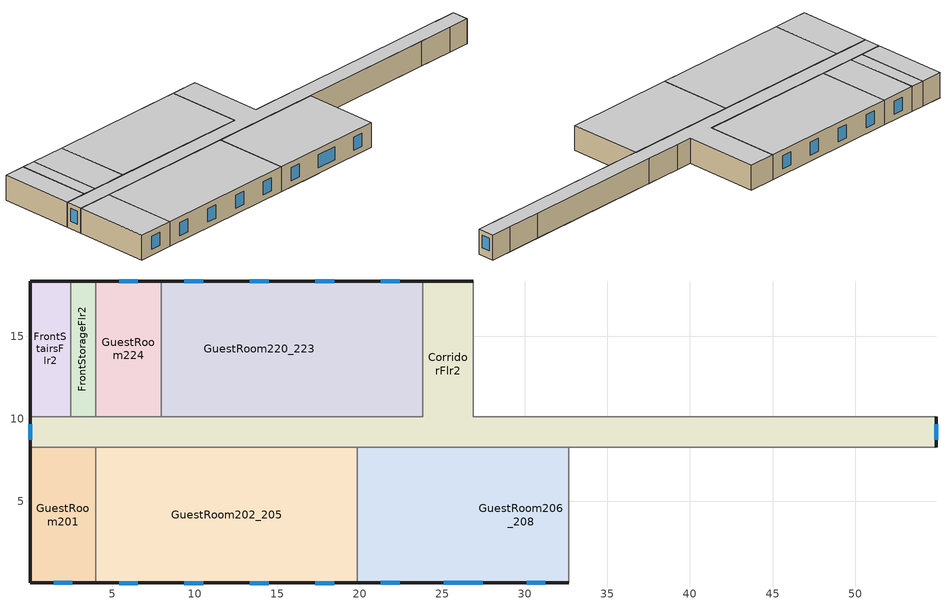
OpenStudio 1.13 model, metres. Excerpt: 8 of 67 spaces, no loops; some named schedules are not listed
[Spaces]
CorridorFlr2
 floor to CorridorFlr1: 26.87,18.34 26.87,10.11 54.91,10.11 54.91,8.28 0.05,8.28 0.05,10.11 23.82,10.11 23.82,18.34 z3.35
 wall outside: 0.05,10.11 0.05,8.28 / 54.91,8.28 54.91,10.11 / 26.87,18.34 23.82,18.34 z3.35:6.1
 wall to GuestRoom201: 0.05,8.28 4.01,8.28 z3.35:6.1
 wall to GuestRoom213: 48.51,8.28 52.47,8.28 z3.35:6.1
 wall to GuestRoom219: 32.66,10.11 28.7,10.11 z3.35:6.1
 wall to GuestRoom209_212: 32.66,8.28 48.51,8.28 z3.35:6.1
 wall to FrontStorageFlr2: 4.01,10.11 2.49,10.11 z3.35:6.1
 wall to RearStairsFlr2: 54.91,10.11 52.47,10.11 z3.35:6.1
 wall to ElevatorCoreFlr2: 28.7,10.11 26.87,10.11 26.87,18.34 z3.35:6.1
 wall to GuestRoom215_218: 48.51,10.11 32.66,10.11 z3.35:6.1
 wall to RearStorageFlr2: 52.47,8.28 54.91,8.28 z3.35:6.1
 wall to FrontStairsFlr2: 2.49,10.11 0.05,10.11 z3.35:6.1
 wall to GuestRoom206_208: 19.86,8.28 32.66,8.28 z3.35:6.1
 wall to GuestRoom220_223: 23.82,18.34 23.82,10.11 7.97,10.11 z3.35:6.1
 wall to GuestRoom202_205: 4.01,8.28 19.86,8.28 z3.35:6.1
 wall to GuestRoom224: 7.97,10.11 4.01,10.11 z3.35:6.1
 wall to GuestRoom214: 52.47,10.11 48.51,10.11 z3.35:6.1
 window: 0.05,9.66 0.05,8.73 / 54.91,8.73 54.91,9.66 z4.19:5.61
 ceiling to CorridorFlr3: 54.91,8.28 54.91,10.11 26.87,10.11 26.87,18.34 23.82,18.34 23.82,10.11 0.05,10.11 0.05,8.28 z6.1
GuestRoom201
 floor to FrontLoungeFlr1: 4.01,8.28 4.01,0.05 0.05,0.05 0.05,8.28 z3.35
 wall outside: 0.05,8.28 0.05,0.05 4.01,0.05 z3.35:6.1
 wall to GuestRoom202_205: 4.01,0.05 4.01,8.28 z3.35:6.1
 window: 1.46,0.05 2.6,0.05 z4:5.45
 ceiling to GuestRoom301: 4.01,0.05 4.01,8.28 0.05,8.28 0.05,0.05 z6.1
GuestRoom220_223
 floor to FrontOfficeFlr1: 19.86,18.34 19.86,10.11 7.97,10.11 7.97,18.34 z3.35
 floor to ExerciseCenterFlr1: 23.82,18.34 23.82,10.11 19.86,10.11 19.86,18.34 z3.35
 wall outside: 23.82,18.34 7.97,18.34 z3.35:6.1
 wall to GuestRoom224: 7.97,18.34 7.97,10.11 z3.35:6.1
 window: 22.41,18.34 21.27,18.34 / 18.45,18.34 17.31,18.34 / 14.49,18.34 13.35,18.34 / 10.52,18.34 9.39,18.34 z4:5.45
 ceiling to GuestRoom320_323: 23.82,10.11 23.82,18.34 7.97,18.34 7.97,10.11 z6.1
GuestRoom202_205
 floor to FrontLoungeFlr1: 19.86,8.28 19.86,0.05 4.01,0.05 4.01,8.28 z3.35
 wall outside: 4.01,0.05 19.86,0.05 z3.35:6.1
 wall to GuestRoom206_208: 19.86,0.05 19.86,8.28 z3.35:6.1
 window: 17.31,0.05 18.45,0.05 / 9.39,0.05 10.52,0.05 / 13.35,0.05 14.49,0.05 / 5.42,0.05 6.56,0.05 z4:5.45
 ceiling to GuestRoom302_305: 19.86,0.05 19.86,8.28 4.01,8.28 4.01,0.05 z6.1
FrontStorageFlr2
 floor to FrontStorageFlr1: 4.01,18.34 4.01,10.11 2.49,10.11 2.49,18.34 z3.35
 wall outside: 4.01,18.34 2.49,18.34 z3.35:6.1
 wall to FrontStairsFlr2: 2.49,18.34 2.49,10.11 z3.35:6.1
 wall to GuestRoom224: 4.01,10.11 4.01,18.34 z3.35:6.1
 ceiling to FrontStorageFlr3: 4.01,10.11 4.01,18.34 2.49,18.34 2.49,10.11 z6.1
GuestRoom206_208
 floor to RestroomFlr1: 23.82,8.28 23.82,0.05 19.86,0.05 19.86,8.28 z3.35
 floor to CorridorFlr1: 26.87,8.28 26.87,0.05 23.82,0.05 23.82,8.28 z3.35
 floor to MeetingRoomFlr1: 32.66,8.28 32.66,0.05 26.87,0.05 26.87,8.28 z3.35
 wall outside: 19.86,0.05 32.66,0.05 z3.35:6.1
 wall to GuestRoom209_212: 32.66,0.05 32.66,8.28 z3.35:6.1
 window: 25.08,0.05 27.44,0.05 / 21.27,0.05 22.41,0.05 / 30.11,0.05 31.25,0.05 z4:5.45
 ceiling to GuestRoom306_308: 32.66,0.05 32.66,8.28 19.86,8.28 19.86,0.05 z6.1
GuestRoom224
 floor to FrontOfficeFlr1: 7.97,18.34 7.97,10.11 4.01,10.11 4.01,18.34 z3.35
 wall outside: 7.97,18.34 4.01,18.34 z3.35:6.1
 window: 6.56,18.34 5.42,18.34 z4:5.45
 ceiling to GuestRoom324: 7.97,10.11 7.97,18.34 4.01,18.34 4.01,10.11 z6.1
FrontStairsFlr2
 floor to FrontStairsFlr1: 2.49,18.34 2.49,10.11 0.05,10.11 0.05,18.34 z3.35
 wall outside: 2.49,18.34 0.05,18.34 0.05,10.11 z3.35:6.1
 ceiling to FrontStairsFlr3: 2.49,10.11 2.49,18.34 0.05,18.34 0.05,10.11 z6.1
[Site]
Whitehorse_YT_CAN: Latitude {deg}=60.72; Longitude {deg}=-135.07; Time Zone {hr}=-8; Elevation {m}=703; Terrain=City
[Building]
NECB 2011-SmallHotel-NECB HDD Method-CAN_YT_Whitehorse.719640_CWEC.epw created: 2016-11-24 16:49:36 +0000: North Axis {deg}=180; Default Construction Set=NECB 2011 - SmHotel - NECB HDD Method; Standards Building Type=SmallHotel
[Site:GroundTemperature:BuildingSurface]
19.527, 19.502, 19.536, 19.598, 20.002, 21.64, 22.225, 22.375, 21.449, 20.121, 19.802, 19.633
[Site:WaterMainsTemperature]
Calculation Method=Correlation; Annual Average Outdoor Air Temperature {C}=-1.08333; Maximum Difference In Monthly Average Outdoor Air Temperatures {deltaC}=34.5
[SizingPeriod:DesignDay] Barometric Pressure {Pa}=93160; Sky Clearness=0; Rain Indicator=0; Snow Indicator=0; Day of Month=21; Daylight Saving Time Indicator=0; Humidity Indicating Type=Wetbulb; Dry-Bulb Temperature Range Modifier Type=DefaultMultipliers
Name | Maximum Dry-Bulb Temperature {C} | Daily Dry-Bulb Temperature Range {deltaC} | Humidity Indicating Conditions at Maximum Dry-Bulb | Wind Speed {m/s} | Wind Direction {deg} | Month | Day Type | Solar Model Indicator | ASHRAE Taub | ASHRAE Taud
Whitehorse Ann Htg 99.6% Condns DB | -40 | 0 | -40 | 0.6 | 0 | 1 | WinterDesignDay | ASHRAEClearSky
Whitehorse Ann Clg .4% Condns DB=>MWB | 25.6 | 11.6 | 14.1 | 3.5 | 160 | 7 | SummerDesignDay | ASHRAETau | 0.378 | 2.196
[ClimateZones]

[Material:NoMass] Thermal Absorptance=0.9; Solar Absorptance=0.7
Name | Roughness | Thermal Resistance {m2-K/W} | Visible Absorptance
CP02 CARPET PAD | VeryRough | 0.21648 | 0.8
Typical Insulation R-13.06 | Smooth | 2.2993 | 0.7
Typical Carpet Pad | Smooth | 0.21648 | 0.8
Typical Insulation R-10.11 | Smooth | 1.78074 | 0.7
Typical Insulation R-19.63 | Smooth | 3.4567 | 0.7
Typical Insulation R-0.58 | Smooth | 0.101875 | 0.7
Typical Insulation R-1.15 | Smooth | 0.202527 | 0.7
[Material]
Name | Roughness | Thickness {m} | Conductivity {W/m-K} | Density {kg/m3} | Specific Heat {J/kg-K} | Thermal Absorptance | Solar Absorptance | Visible Absorptance
100mm Normalweight concrete floor | MediumSmooth | 0.1016 | 2.31 | 2322 | 832
G01 13mm gypsum board | Smooth | 0.0127 | 0.16 | 800 | 1090 | 0.9 | 0.7 | 0.5
4 in. Normalweight Concrete Floor | MediumRough | 0.1016 | 2.31 | 2322 | 832 | 0.9 | 0.7 | 0.7
1IN Stucco | Smooth | 0.0253 | 0.6918 | 1858 | 837 | 0.9 | 0.7 | 0.92
8IN CONCRETE HW RefBldg | Rough | 0.2032 | 1.311 | 2240 | 836.8 | 0.9 | 0.7 | 0.7
1/2IN Gypsum | Smooth | 0.0127 | 0.16 | 784.9 | 830 | 0.9 | 0.4 | 0.4
Metal Roof Surface; F08 Metal surface | Smooth | 0.0008 | 45.28 | 7824 | 500 | 0.9 | 0.7 | 0.7
6 in. Normalweight Concrete Floor | MediumRough | 0.1524 | 2.31 | 2322 | 832 | 0.9 | 0.7 | 0.7
G05 25mm wood | MediumSmooth | 0.0254 | 0.15 | 608 | 1630 | 0.9 | 0.5 | 0.5
[Construction]
Typical Insulated Exterior Mass Floor R-15.63: Typical Insulation R-13.06, 4 in. Normalweight Concrete Floor, Typical Carpet Pad
Typical Insulated Exterior Mass Wall R-12.5: 1IN Stucco, 8IN CONCRETE HW RefBldg, Typical Insulation R-10.11, 1/2IN Gypsum
Typical Insulated Metal Building Roof R-20.41: Metal Roof Surface, Typical Insulation R-19.63
Typical Interior Floor: 100mm Normalweight concrete floor, CP02 CARPET PAD
Typical Interior Wall: G01 13mm gypsum board, G01 13mm gypsum board
Typical Interior Ceiling: CP02 CARPET PAD, 100mm Normalweight concrete floor
Typical Insulated Carpeted 6in Slab Floor: 6 in. Normalweight Concrete Floor, Typical Carpet Pad
U 0.55 SHGC 0.31 Dbl Ref-D Tint 6mm/6mm Air: REF D TINT 6MM, AIR 6MM, CLEAR 6MM
Typical Insulated Metal Door R-1.43: F08 Metal surface, Typical Insulation R-0.58
U 0.35 SHGC 0.35 Dbl LoE (e2-.1) Tint 6mm/13mm Air: LoE TINT 6MM, AIR 13MM, CLEAR 6MM
Typical Overhead Door R-2.0: Typical Insulation R-1.15
U 0.48 SHGC 0.40 Dbl Ref-D Clr 6mm/13mm: REF D CLEAR 6MM, AIR 13MM, CLEAR 6MM
Typical Interior Window: Clear 3mm
Typical Interior Door; Typical Interior Partition: G05 25mm wood
[DefaultConstructionSet]
NECB 2011 - SmHotel - NECB HDD Method: Default Exterior Surface Constructions=Default Surface Constructions 1; Default Interior Surface Constructions=Default Surface Constructions 2; Default Ground Contact Surface Constructions=Default Surface Constructions 3; Default Exterior SubSurface Constructions=Default Sub Surface Constructions 1; Default Interior SubSurface Constructions=Default Sub Surface Constructions 2; Interior Partition Construction=Typical Interior Partition
[DefaultSurfaceConstructions]
Name | Floor Construction | Wall Construction | Roof Ceiling Construction
Default Surface Constructions 1 | Typical Insulated Exterior Mass Floor R-15.63 | Typical Insulated Exterior Mass Wall R-12.5 | Typical Insulated Metal Building Roof R-20.41
Default Surface Constructions 2 | Typical Interior Floor | Typical Interior Wall | Typical Interior Ceiling
Default Surface Constructions 3 | Typical Insulated Carpeted 6in Slab Floor | Typical Insulated Carpeted 6in Slab Floor | Typical Insulated Carpeted 6in Slab Floor
[DefaultSubSurfaceConstructions]
Name | Fixed Window Construction | Operable Window Construction | Door Construction | Glass Door Construction | Overhead Door Construction | Skylight Construction | Tubular Daylight Dome Construction | Tubular Daylight Diffuser Construction
Default Sub Surface Constructions 1 | U 0.55 SHGC 0.31 Dbl Ref-D Tint 6mm/6mm Air | U 0.55 SHGC 0.31 Dbl Ref-D Tint 6mm/6mm Air | Typical Insulated Metal Door R-1.43 | U 0.35 SHGC 0.35 Dbl LoE (e2-.1) Tint 6mm/13mm Air | Typical Overhead Door R-2.0 | U 0.48 SHGC 0.40 Dbl Ref-D Clr 6mm/13mm | Typical Interior Window | Typical Interior Window
Default Sub Surface Constructions 2 | Typical Interior Window | Typical Interior Window | Typical Interior Door
[WindowMaterial:Glazing] Optical Data Type=SpectralAverage; Infrared Transmittance at Normal Incidence=0; Front Side Infrared Hemispherical Emissivity=0.84; Conductivity {W/m-K}=0.9; Dirt Correction Factor for Solar and Visible Transmittance=1; Solar Diffusing=No
Name | Thickness {m} | Solar Transmittance at Normal Incidence | Front Side Solar Reflectance at Normal Incidence | Back Side Solar Reflectance at Normal Incidence | Visible Transmittance at Normal Incidence | Front Side Visible Reflectance at Normal Incidence | Back Side Visible Reflectance at Normal Incidence | Back Side Infrared Hemispherical Emissivity
REF D TINT 6MM | 0.006 | 0.3 | 0.14 | 0.36 | 0.25 | 0.18 | 0.45 | 0.82
CLEAR 6MM | 0.006 | 0.775 | 0.071 | 0.071 | 0.881 | 0.08 | 0.08 | 0.84
LoE TINT 6MM | 0.006 | 0.36 | 0.093 | 0.2 | 0.5 | 0.035 | 0.054 | 0.1
REF D CLEAR 6MM | 0.006 | 0.429 | 0.308 | 0.379 | 0.334 | 0.453 | 0.505 | 0.82
Clear 3mm | 0.003 | 0.837 | 0.075 | 0.075 | 0.898 | 0.081 | 0.081 | 0.84
[WindowMaterial:Gas] Gas Type=Air
Name | Thickness {m}
AIR 6MM | 0.0063
AIR 13MM | 0.0127
[Space] Building Story=BuildingStory2
Name | Space Type | Thermal Zone
CorridorFlr2 | Space Function Corr. >= 2.4m wide-sch-F | Sys-1 Flr-4 Sch-F HPlcmt-south
FrontStairsFlr2 | Space Function Stairway-sch-F | Sys-4 Flr-4 Sch-F HPlcmt-east
GuestRoom224; GuestRoom220_223 | Space Function Hway lodging - rooms | Sys-1 Flr-4 Sch-F HPlcmt-south
GuestRoom201 | Space Function Hway lodging - rooms | Sys-1 Flr-4 Sch-F HPlcmt-east
GuestRoom202_205; GuestRoom206_208 | Space Function Hway lodging - rooms | Sys-1 Flr-4 Sch-F HPlcmt-north
FrontStorageFlr2 | Space Function Storage area | Sys-4 Flr-4 Sch-E HPlcmt-south
[SpaceType] Standards Building Type=Space Function
Name | Default Schedule Set | Design Specification Outdoor Air Object | Standards Space Type
Space Function Corr. >= 2.4m wide-sch-F | Space Function Corr. >= 2.4m wide-sch-F Schedule Set | Space Function Corr. >= 2.4m wide-sch-F Ventilation | Corr. >= 2.4m wide-sch-F
Space Function Stairway-sch-F | Space Function Stairway-sch-F Schedule Set | Space Function Stairway-sch-F Ventilation | Stairway-sch-F
Space Function Storage area | Space Function Storage area Schedule Set | Space Function Storage area Ventilation | Storage area
Space Function Hway lodging - rooms | Space Function Hway lodging - rooms Schedule Set | Space Function Hway lodging - rooms Ventilation | Hway lodging - rooms
[People:Definition] Number of People Calculation Method=People/Area; Fraction Radiant=0.3
Name | People per Space Floor Area {person/m2}
Space Function Corr. >= 2.4m wide-sch-F People Definition; Space Function Storage area People Definition | 0.0100104
Space Function Hway lodging - rooms People Definition | 0.0400417
Space Function Stairway-sch-F People Definition | 0.0049514
[People] Work Efficiency Schedule=Work Efficiency Schedule; Clothing Insulation Schedule=Clothing Schedule; Air Velocity Schedule=Air Velocity Schedule
Name | People Definition | Space or SpaceType
Space Function Corr. >= 2.4m wide-sch-F People | Space Function Corr. >= 2.4m wide-sch-F People Definition | Space Function Corr. >= 2.4m wide-sch-F
Space Function Hway lodging - rooms People | Space Function Hway lodging - rooms People Definition | Space Function Hway lodging - rooms
Space Function Stairway-sch-F People | Space Function Stairway-sch-F People Definition | Space Function Stairway-sch-F
Space Function Storage area People | Space Function Storage area People Definition | Space Function Storage area
[Lights:Definition] Design Level Calculation Method=Watts/Area; Fraction Radiant=0.5; Fraction Visible=0.2
Name | Watts per Space Floor Area {W/m2}
Space Function Corr. >= 2.4m wide-sch-F Lights Definition | 7.09994
Space Function Hway lodging - rooms Lights Definition | 8.09993
Space Function Stairway-sch-F Lights Definition | 7.39994
Space Function Storage area Lights Definition | 6.79994
[Lights]
Name | Lights Definition | Space or SpaceType
Space Function Corr. >= 2.4m wide-sch-F Lights | Space Function Corr. >= 2.4m wide-sch-F Lights Definition | Space Function Corr. >= 2.4m wide-sch-F
Space Function Hway lodging - rooms Lights | Space Function Hway lodging - rooms Lights Definition | Space Function Hway lodging - rooms
Space Function Stairway-sch-F Lights | Space Function Stairway-sch-F Lights Definition | Space Function Stairway-sch-F
Space Function Storage area Lights | Space Function Storage area Lights Definition | Space Function Storage area
[DesignSpecification:OutdoorAir] Outdoor Air Method=Sum
Name | Outdoor Air Flow per Floor Area {m3/s-m2}
Space Function Corr. >= 2.4m wide-sch-F Ventilation; Space Function Stairway-sch-F Ventilation | 0.0003048
Space Function Hway lodging - rooms Ventilation | 0.0005588
Space Function Storage area Ventilation | 0.0003556
[DefaultScheduleSet] People Activity Level Schedule=NECB-Activity; Infiltration Schedule=Always On
Name | Number of People Schedule | Lighting Schedule | Electric Equipment Schedule
Space Function Corr. >= 2.4m wide-sch-F Schedule Set; Space Function Hway lodging - rooms Schedule Set; Space Function Stairway-sch-F Schedule Set | NECB-F-Occupancy | NECB-F-Lighting | NECB-F-Electric-Equipment
Space Function Storage area Schedule Set | NECB-E-Occupancy | NECB-E-Lighting | NECB-E-Electric-Equipment
[ThermostatSetpoint:DualSetpoint]
Name | Heating Setpoint Temperature Schedule | Cooling Setpoint Temperature Schedule
Space Function Hway lodging - rooms Thermostat 43; Space Function Hway lodging - rooms Thermostat 44; Space Function Corr. >= 2.4m wide-sch-F Thermostat 6; Space Function Stairway-sch-F Thermostat 16 | NECB-F-Thermostat Setpoint-Heating | NECB-F-Thermostat Setpoint-Cooling
Space Function Storage area Thermostat 17 | NECB-E-Thermostat Setpoint-Heating | NECB-E-Thermostat Setpoint-Cooling
[ElectricEquipment:Definition] Design Level Calculation Method=Watts/Area; Fraction Radiant=0.5
Name | Watts per Space Floor Area {W/m2}
Space Function Hway lodging - rooms Elec Equip Definition | 2.49998
Space Function Storage area Elec Equip Definition | 0.999992
[ElectricEquipment]
Name | Electric Equipment Definition | Space or SpaceType
Space Function Hway lodging - rooms Elec Equip | Space Function Hway lodging - rooms Elec Equip Definition | Space Function Hway lodging - rooms
Space Function Storage area Elec Equip | Space Function Storage area Elec Equip Definition | Space Function Storage area
[SpaceInfiltration:DesignFlowRate] Schedule=Always On Discrete; Design Flow Rate Calculation Method=Flow/ExteriorArea; Flow per Exterior Surface Area {m3/s-m2}=0.00025; Constant Term Coefficient=0; Temperature Term Coefficient=0; Velocity Term Coefficient=0.224; Velocity Squared Term Coefficient=0
Name | Space or SpaceType
CorridorFlr2 Infiltration | CorridorFlr2
FrontStairsFlr2 Infiltration | FrontStairsFlr2
FrontStorageFlr2 Infiltration | FrontStorageFlr2
GuestRoom201 Infiltration | GuestRoom201
GuestRoom202_205 Infiltration | GuestRoom202_205
GuestRoom206_208 Infiltration | GuestRoom206_208
GuestRoom220_223 Infiltration | GuestRoom220_223
GuestRoom224 Infiltration | GuestRoom224
[BuildingStory]
Name | Nominal Z Coordinate {m}
Building Story 1 | 0
Building Story 2 | 3.3528
Building Story 3 | 6.096
Building Story 4 | 8.8392
BuildingStory2
[ThermalZone] Use Ideal Air Loads=No
Name | Thermostat
Sys-1 Flr-4 Sch-F HPlcmt-north | Space Function Hway lodging - rooms Thermostat 43
Sys-1 Flr-4 Sch-F HPlcmt-east | Space Function Hway lodging - rooms Thermostat 44
Sys-1 Flr-4 Sch-F HPlcmt-south | Space Function Corr. >= 2.4m wide-sch-F Thermostat 6
Sys-4 Flr-4 Sch-F HPlcmt-east | Space Function Stairway-sch-F Thermostat 16
Sys-4 Flr-4 Sch-E HPlcmt-south | Space Function Storage area Thermostat 17
[Schedule:Ruleset]
Clothing Schedule: Default Day Schedule=Clothing Schedule Default Winter Clothes
Air Velocity Schedule: Default Day Schedule=Air Velocity Schedule Default
Work Efficiency Schedule: Default Day Schedule=Work Efficiency Schedule Default
NECB-F-Occupancy: Default Day Schedule=NECB-F-Occupancy Default
NECB-Activity: Default Day Schedule=NECB-Activity Default; Summer Design Day Schedule=NECB-Activity Summer Design Day; Winter Design Day Schedule=NECB-Activity Winter Design Day
NECB-F-Lighting: Default Day Schedule=NECB-F-Lighting Default
NECB-F-Electric-Equipment: Default Day Schedule=NECB-F-Electric-Equipment Default
Always On: Default Day Schedule=Always On Default
NECB-F-Thermostat Setpoint-Heating: Default Day Schedule=NECB-F-Thermostat Setpoint-Heating Default
NECB-F-Thermostat Setpoint-Cooling: Default Day Schedule=NECB-F-Thermostat Setpoint-Cooling Default
NECB-E-Occupancy: Default Day Schedule=NECB-E-Occupancy Default
NECB-E-Lighting: Default Day Schedule=NECB-E-Lighting Default
NECB-E-Electric-Equipment: Default Day Schedule=NECB-E-Electric-Equipment Default
NECB-E-Thermostat Setpoint-Heating: Default Day Schedule=NECB-E-Thermostat Setpoint-Heating Default
NECB-E-Thermostat Setpoint-Cooling: Default Day Schedule=NECB-E-Thermostat Setpoint-Cooling Default
[Schedule:Day]
Clothing Schedule Default Winter Clothes; Always On Default: 24, 0, 1
Air Velocity Schedule Default: 24, 0, 0.2
Work Efficiency Schedule Default: 24, 0, 0
NECB-F-Occupancy Default: 7, 0, 0.9, 8, 0, 0.7, 10, 0, 0.4, 16, 0, 0.2, 17, 0, 0.3, 20, 0, 0.5, 22, 0, 0.7, 23, 0, 0.8, 24, 0, 0.9
NECB-Activity Default; NECB-Activity Winter Design Day; NECB-Activity Summer Design Day: 24, 0, 130
NECB-F-Lighting Default; NECB-F-Electric-Equipment Default: 1, 0, 0.3, 3, 0, 0.2, 6, 0, 0.1, 7, 0, 0.2, 8, 0, 0.4, 9, 0, 0.5, 11, 0, 0.4, 12, 0, 0.3, 19, 0, 0.2, 20, 0, 0.6, 21, 0, 0.8, 22, 0, 0.9, 23, 0, 0.8, 24, 0, 0.6
NECB-F-Thermostat Setpoint-Heating Default: 1, 0, 22, 7, 0, 18, 8, 0, 20, 24, 0, 22
NECB-F-Thermostat Setpoint-Cooling Default: 24, 0, 24
NECB-E-Occupancy Default: 8, 0, 0, 9, 0, 0.2, 10, 0, 0.7, 14, 0, 0.9, 15, 0, 0.5, 16, 0, 0.9, 18, 0, 0.8, 19, 0, 0.2, 24, 0, 0
NECB-E-Thermostat Setpoint-Heating Default: 7, 0, 18, 8, 0, 20, 19, 0, 22, 24, 0, 18
NECB-E-Thermostat Setpoint-Cooling Default: 7, 0, 35, 19, 0, 24, 24, 0, 35
[Schedule:Rule] Date Specification Type=DateRange; Start Day=1
Name | Schedule Ruleset | Rule Order | Day Schedule | Start Month | End Month | End Day | Apply Monday | Apply Tuesday | Apply Wednesday | Apply Thursday | Apply Friday | Apply Saturday | Apply Sunday
Schedule Rule 1 | Clothing Schedule | 0 | Clothing Schedule Summer Clothes | 5 | 9 | 30
Schedule Rule 2 | NECB-F-Occupancy | 2 | NECB-F-Occupancy Default|Wkdy Day | 1 | 12 | 31 | Yes | Yes | Yes | Yes | Yes
Schedule Rule 3 | NECB-F-Occupancy | 1 | NECB-F-Occupancy Sat Day | 1 | 12 | 31 |  |  |  |  |  | Yes
Schedule Rule 4 | NECB-F-Occupancy | 0 | NECB-F-Occupancy Sun|Hol Day | 1 | 12 | 31 |  |  |  |  |  |  | Yes
Schedule Rule 5 | NECB-F-Lighting | 2 | NECB-F-Lighting Default|Wkdy Day | 1 | 12 | 31 | Yes | Yes | Yes | Yes | Yes
Schedule Rule 6 | NECB-F-Lighting | 1 | NECB-F-Lighting Sat Day | 1 | 12 | 31 |  |  |  |  |  | Yes
Schedule Rule 7 | NECB-F-Lighting | 0 | NECB-F-Lighting Sun|Hol Day | 1 | 12 | 31 |  |  |  |  |  |  | Yes
Schedule Rule 8 | NECB-F-Electric-Equipment | 2 | NECB-F-Electric-Equipment Default|Wkdy Day | 1 | 12 | 31 | Yes | Yes | Yes | Yes | Yes
Schedule Rule 9 | NECB-F-Electric-Equipment | 1 | NECB-F-Electric-Equipment Sat Day | 1 | 12 | 31 |  |  |  |  |  | Yes
Schedule Rule 10 | NECB-F-Electric-Equipment | 0 | NECB-F-Electric-Equipment Sun|Hol Day | 1 | 12 | 31 |  |  |  |  |  |  | Yes
Schedule Rule 11 | NECB-F-Thermostat Setpoint-Heating | 2 | NECB-F-Thermostat Setpoint-Heating Default|Wkdy Day | 1 | 12 | 31 | Yes | Yes | Yes | Yes | Yes
Schedule Rule 12 | NECB-F-Thermostat Setpoint-Heating | 1 | NECB-F-Thermostat Setpoint-Heating Sat Day | 1 | 12 | 31 |  |  |  |  |  | Yes
Schedule Rule 13 | NECB-F-Thermostat Setpoint-Heating | 0 | NECB-F-Thermostat Setpoint-Heating Sun|Hol Day | 1 | 12 | 31 |  |  |  |  |  |  | Yes
Schedule Rule 14 | NECB-F-Thermostat Setpoint-Cooling | 2 | NECB-F-Thermostat Setpoint-Cooling Default|Wkdy Day | 1 | 12 | 31 | Yes | Yes | Yes | Yes | Yes
Schedule Rule 15 | NECB-F-Thermostat Setpoint-Cooling | 1 | NECB-F-Thermostat Setpoint-Cooling Sat Day | 1 | 12 | 31 |  |  |  |  |  | Yes
Schedule Rule 16 | NECB-F-Thermostat Setpoint-Cooling | 0 | NECB-F-Thermostat Setpoint-Cooling Sun|Hol Day | 1 | 12 | 31 |  |  |  |  |  |  | Yes
Schedule Rule 77 | NECB-E-Occupancy | 2 | NECB-E-Occupancy Default|Wkdy Day | 1 | 12 | 31 | Yes | Yes | Yes | Yes | Yes
Schedule Rule 78 | NECB-E-Occupancy | 1 | NECB-E-Occupancy Sat Day | 1 | 12 | 31 |  |  |  |  |  | Yes
Schedule Rule 79 | NECB-E-Occupancy | 0 | NECB-E-Occupancy Sun|Hol Day | 1 | 12 | 31 |  |  |  |  |  |  | Yes
Schedule Rule 86 | NECB-E-Thermostat Setpoint-Heating | 2 | NECB-E-Thermostat Setpoint-Heating Default|Wkdy Day | 1 | 12 | 31 | Yes | Yes | Yes | Yes | Yes
Schedule Rule 87 | NECB-E-Thermostat Setpoint-Heating | 1 | NECB-E-Thermostat Setpoint-Heating Sat Day | 1 | 12 | 31 |  |  |  |  |  | Yes
Schedule Rule 88 | NECB-E-Thermostat Setpoint-Heating | 0 | NECB-E-Thermostat Setpoint-Heating Sun|Hol Day | 1 | 12 | 31 |  |  |  |  |  |  | Yes
Schedule Rule 89 | NECB-E-Thermostat Setpoint-Cooling | 2 | NECB-E-Thermostat Setpoint-Cooling Default|Wkdy Day | 1 | 12 | 31 | Yes | Yes | Yes | Yes | Yes
Schedule Rule 90 | NECB-E-Thermostat Setpoint-Cooling | 1 | NECB-E-Thermostat Setpoint-Cooling Sat Day | 1 | 12 | 31 |  |  |  |  |  | Yes
Schedule Rule 91 | NECB-E-Thermostat Setpoint-Cooling | 0 | NECB-E-Thermostat Setpoint-Cooling Sun|Hol Day | 1 | 12 | 31 |  |  |  |  |  |  | Yes
[Schedule:Constant]
Always On Discrete: Value=1
